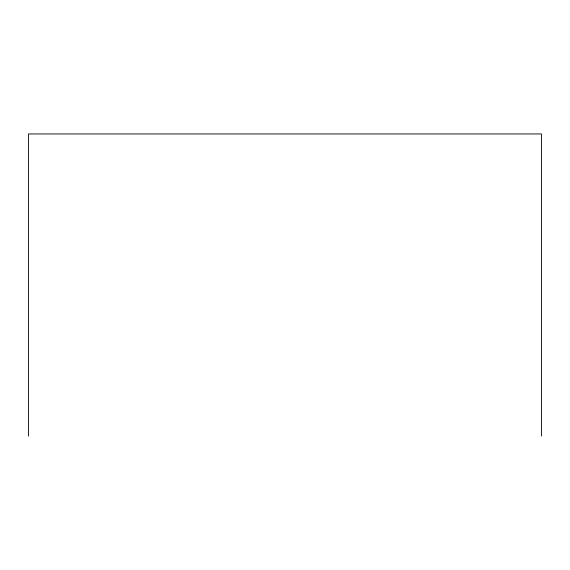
<?xml version="1.0" encoding="UTF-8"?>
<svg xmlns="http://www.w3.org/2000/svg" width="570" height="570" viewBox="0 0 570 570"><rect width="100%" height="100%" fill="white"/><g stroke="black" fill="none" stroke-linecap="round" stroke-linejoin="round"><path stroke-width="0.85" d="M541.5 436.05L541.5 133.95L28.5 133.95L28.5 436.05"/></g></svg>
